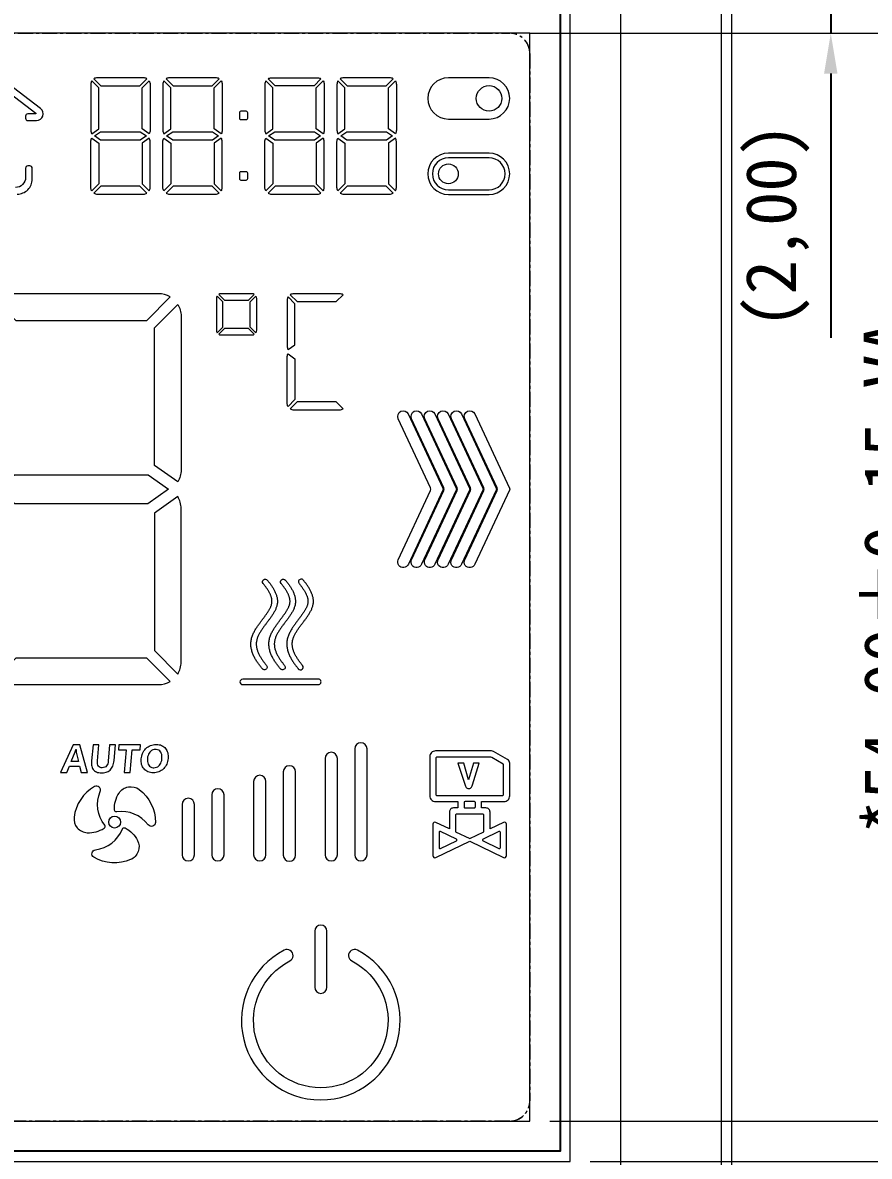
# Model space of a CAD drawing. Header units: millimetres. Extents: x 1946 to 4611, y 2266 to 2855.
# Drawn here: x 3714.7 to 3756.7, y 2675.2 to 2731.5 of the extents above; entities that cross this region are included whole.
import ezdxf

# ---------------------------------------------------------------- set-up
doc = ezdxf.new("R2010")
doc.units = ezdxf.units.MM
doc.linetypes.add('CENTER', pattern=[0.6, 0.375, -0.075, 0.075, -0.075])
for name, color, linetype, lineweight in [('Cover Lens', 152, 'Continuous', 0), ('LCD', 4, 'Continuous', 20), ('Sensor', 6, 'Continuous', 0)]:
    doc.layers.add(name, color=color, linetype=linetype, lineweight=lineweight)
doc.layers.add('Dim', color=4, linetype='Continuous')
doc.layers.add('DWG', color=7, linetype='Continuous')
doc.styles.add('宋体', font='')
doc.styles.get('宋体').set_extended_font_data('SimSun')
doc.dimstyles.new('DIM', dxfattribs={"dimtxt": 2.5, "dimasz": 2, "dimexe": 1.25, "dimexo": 1, "dimgap": 1, "dimtad": 1, "dimzin": 1, "dimtxsty": '宋体', "dimcen": 2.5, "dimazin": 0, "dimtfac": 1, "dimtmove": 0, "dimatfit": 3, "dimfxl": 0, "dimlwe": 0, "dimarcsym": 0})

# ---------------------------------------------------------------- blocks, each defined once
blk = doc.blocks.new('CG1')
at = {"layer": 'Cover Lens'}
blk.add_lwpolyline([(-43, -7.6), (-43, 65, -0.414214), (-41, 67), (41, 67, -0.414214), (43, 65), (43, -7.6, -0.414214), (42.7, -7.9), (-42.7, -7.9, -0.414214)], format="xyb", close=True, dxfattribs=at)
blk.add_lwpolyline([(-42.5, -7.9), (-42.5, 65, -0.414214), (-41, 66.5), (41, 66.5, -0.414214), (42.5, 65), (42.5, -7.9)], format="xyb", dxfattribs=at)
blk.add_lwpolyline([(-33, 0), (33, 0), (33, 54), (-33, 54)], close=True, dxfattribs=at)
blk = doc.blocks.new('*D41')
at = {"layer": 'Defpoints', "color": 0}
for p in [(3673.899, 2753.321), (3673.899, 2730.951), (3739.899, 2730.951)]:
    blk.add_point(p, dxfattribs=at)
at = {"layer": 'Dim', "color": 0, "lineweight": 0}
for p, q in [((3673.899, 2731.951), (3673.899, 2754.571)), ((3739.899, 2731.951), (3739.899, 2754.571))]:
    blk.add_line(p, q, dxfattribs=at)
at = {"layer": 'Dim', "color": 0, "lineweight": -2}
blk.add_line((3737.899, 2753.321), (3675.899, 2753.321), dxfattribs=at)
at = {"layer": 'Dim', "color": 0}
for points in [[(3675.899, 2753.654), (3675.899, 2752.987), (3673.899, 2753.321)], [(3737.899, 2753.654), (3737.899, 2752.987), (3739.899, 2753.321)]]:
    blk.add_solid(points, dxfattribs=at)
at = {"layer": 'Dim', "color": 0, "insert": (3706.899, 2755.841), "char_height": 2.5, "attachment_point": 5, "style": '宋体'}
blk.add_mtext('{\\C2;*}66,00%%P0.15 VA', dxfattribs=at)
blk = doc.blocks.new('*D43')
at = {"layer": 'Defpoints', "color": 0}
for p in [(3749.899, 2753.321), (3749.899, 2741.951), (3739.899, 2730.951)]:
    blk.add_point(p, dxfattribs=at)
at = {"layer": 'Dim', "color": 0, "lineweight": 0}
for p, q in [((3739.899, 2731.951), (3739.899, 2754.571)), ((3749.899, 2742.951), (3749.899, 2754.571))]:
    blk.add_line(p, q, dxfattribs=at)
at = {"layer": 'Dim', "color": 0, "lineweight": -2}
for p, q in [((3741.899, 2753.321), (3747.899, 2753.321)), ((3749.899, 2753.321), (3764.26, 2753.321))]:
    blk.add_line(p, q, dxfattribs=at)
at = {"layer": 'Dim', "color": 0}
for points in [[(3741.899, 2753.654), (3741.899, 2752.987), (3739.899, 2753.321)], [(3747.899, 2753.654), (3747.899, 2752.987), (3749.899, 2753.321)]]:
    blk.add_solid(points, dxfattribs=at)
at = {"layer": 'Dim', "color": 0, "insert": (3758.08, 2755.779), "char_height": 2.5, "attachment_point": 5, "style": '宋体'}
blk.add_mtext('{\\C2;*}10,00', dxfattribs=at)
blk = doc.blocks.new('*D53')
at = {"layer": 'Defpoints', "color": 0}
for p in [(3739.899, 2730.951), (3739.899, 2676.951), (3760.559, 2676.951)]:
    blk.add_point(p, dxfattribs=at)
at = {"layer": 'Dim', "color": 0, "lineweight": 0}
for p, q in [((3740.899, 2730.951), (3761.809, 2730.951)), ((3740.899, 2676.951), (3761.809, 2676.951))]:
    blk.add_line(p, q, dxfattribs=at)
at = {"layer": 'Dim', "color": 0, "lineweight": -2}
blk.add_line((3760.559, 2728.951), (3760.559, 2678.951), dxfattribs=at)
at = {"layer": 'Dim', "color": 0}
for points in [[(3760.226, 2728.951), (3760.892, 2728.951), (3760.559, 2730.951)], [(3760.226, 2678.951), (3760.892, 2678.951), (3760.559, 2676.951)]]:
    blk.add_solid(points, dxfattribs=at)
at = {"layer": 'Dim', "color": 0, "insert": (3758.038, 2703.951), "char_height": 2.5, "attachment_point": 5, "rotation": 90, "style": '宋体'}
blk.add_mtext('{\\C2;*}54,00%%P0.15 VA', dxfattribs=at)
blk = doc.blocks.new('*D54')
at = {"layer": 'Defpoints', "color": 0}
for p in [(3747.899, 2743.951), (3779.779, 2743.951), (3749.599, 2669.051)]:
    blk.add_point(p, dxfattribs=at)
at = {"layer": 'Dim', "color": 0, "lineweight": 0}
for p, q in [((3748.899, 2743.951), (3781.029, 2743.951)), ((3750.599, 2669.051), (3781.029, 2669.051))]:
    blk.add_line(p, q, dxfattribs=at)
at = {"layer": 'Dim', "color": 0, "lineweight": -2}
blk.add_line((3779.779, 2671.051), (3779.779, 2741.951), dxfattribs=at)
at = {"layer": 'Dim', "color": 0}
for points in [[(3779.446, 2741.951), (3780.112, 2741.951), (3779.779, 2743.951)], [(3779.446, 2671.051), (3780.112, 2671.051), (3779.779, 2669.051)]]:
    blk.add_solid(points, dxfattribs=at)
at = {"layer": 'Dim', "color": 0, "insert": (3777.258, 2706.501), "char_height": 2.5, "attachment_point": 5, "rotation": 90, "style": '宋体'}
blk.add_mtext('{\\C2;*}74,90%%P0.05 OD', dxfattribs=at)
blk = doc.blocks.new('*D55')
at = {"layer": 'Defpoints', "color": 0}
for p in [(3747.899, 2743.951), (3760.559, 2743.951), (3739.899, 2730.951)]:
    blk.add_point(p, dxfattribs=at)
at = {"layer": 'Dim', "color": 0, "lineweight": 0}
for p, q in [((3748.899, 2743.951), (3761.809, 2743.951)), ((3740.899, 2730.951), (3761.809, 2730.951))]:
    blk.add_line(p, q, dxfattribs=at)
at = {"layer": 'Dim', "color": 0, "lineweight": -2}
blk.add_line((3760.559, 2732.951), (3760.559, 2741.951), dxfattribs=at)
at = {"layer": 'Dim', "color": 0}
for points in [[(3760.226, 2741.951), (3760.892, 2741.951), (3760.559, 2743.951)], [(3760.226, 2732.951), (3760.892, 2732.951), (3760.559, 2730.951)]]:
    blk.add_solid(points, dxfattribs=at)
at = {"layer": 'Dim', "color": 0, "insert": (3758.101, 2737.451), "char_height": 2.5, "attachment_point": 5, "rotation": 90, "style": '宋体'}
blk.add_mtext('{\\C2;*}13,00', dxfattribs=at)
blk = doc.blocks.new('*D72')
at = {"layer": 'Defpoints', "color": 0}
for p in [(3741.899, 2732.951), (3764.97, 2732.951), (3741.899, 2674.951)]:
    blk.add_point(p, dxfattribs=at)
at = {"layer": 'Dim', "color": 0, "lineweight": 0}
for p, q in [((3742.899, 2732.951), (3766.22, 2732.951)), ((3742.899, 2674.951), (3766.22, 2674.951))]:
    blk.add_line(p, q, dxfattribs=at)
at = {"layer": 'Dim', "color": 0, "lineweight": -2}
blk.add_line((3764.97, 2676.951), (3764.97, 2730.951), dxfattribs=at)
at = {"layer": 'Dim', "color": 0}
for points in [[(3764.636, 2730.951), (3765.303, 2730.951), (3764.97, 2732.951)], [(3764.636, 2676.951), (3765.303, 2676.951), (3764.97, 2674.951)]]:
    blk.add_solid(points, dxfattribs=at)
at = {"layer": 'Dim', "color": 0, "insert": (3762.511, 2703.951), "char_height": 2.5, "attachment_point": 5, "rotation": 90, "style": '宋体'}
blk.add_mtext('LCD58,00', dxfattribs=at)
blk = doc.blocks.new('*D81')
at = {"layer": 'Defpoints', "color": 0}
for p in [(3741.899, 2732.951), (3774.209, 2732.951), (3732.899, 2664.951)]:
    blk.add_point(p, dxfattribs=at)
at = {"layer": 'Dim', "color": 0, "lineweight": 0}
for p, q in [((3742.899, 2732.951), (3775.459, 2732.951)), ((3733.899, 2664.951), (3775.459, 2664.951))]:
    blk.add_line(p, q, dxfattribs=at)
at = {"layer": 'Dim', "color": 0, "lineweight": -2}
blk.add_line((3774.209, 2666.951), (3774.209, 2730.951), dxfattribs=at)
at = {"layer": 'Dim', "color": 0}
for points in [[(3773.875, 2730.951), (3774.542, 2730.951), (3774.209, 2732.951)], [(3773.875, 2666.951), (3774.542, 2666.951), (3774.209, 2664.951)]]:
    blk.add_solid(points, dxfattribs=at)
at = {"layer": 'Dim', "color": 0, "insert": (3771.75, 2698.687), "char_height": 2.5, "attachment_point": 5, "rotation": 90, "style": '宋体'}
blk.add_mtext('{\\C2;*}68,00', dxfattribs=at)
blk = doc.blocks.new('*D83')
at = {"layer": 'Defpoints', "color": 0}
for p in [(3741.899, 2732.951), (3769.503, 2732.951), (3743.399, 2673.951)]:
    blk.add_point(p, dxfattribs=at)
at = {"layer": 'Dim', "color": 0, "lineweight": 0}
for p, q in [((3742.899, 2732.951), (3770.753, 2732.951)), ((3744.399, 2673.951), (3770.753, 2673.951))]:
    blk.add_line(p, q, dxfattribs=at)
at = {"layer": 'Dim', "color": 0, "lineweight": -2}
blk.add_line((3769.503, 2675.951), (3769.503, 2730.951), dxfattribs=at)
at = {"layer": 'Dim', "color": 0}
for points in [[(3769.17, 2730.951), (3769.837, 2730.951), (3769.503, 2732.951)], [(3769.17, 2675.951), (3769.837, 2675.951), (3769.503, 2673.951)]]:
    blk.add_solid(points, dxfattribs=at)
at = {"layer": 'Dim', "color": 0, "insert": (3767.045, 2703.451), "char_height": 2.5, "attachment_point": 5, "rotation": 90, "style": '宋体'}
blk.add_mtext('59,00', dxfattribs=at)
blk = doc.blocks.new('*D84')
at = {"layer": 'Defpoints', "color": 0}
for p in [(3741.899, 2732.951), (3754.831, 2732.951), (3738.899, 2730.951)]:
    blk.add_point(p, dxfattribs=at)
at = {"layer": 'Dim', "color": 0, "lineweight": -2}
for p, q in [((3754.831, 2734.951), (3754.831, 2736.951)), ((3754.831, 2732.951), (3754.831, 2730.951)), ((3754.831, 2728.951), (3754.831, 2715.826))]:
    blk.add_line(p, q, dxfattribs=at)
at = {"layer": 'Dim', "color": 0, "lineweight": 0}
for p, q in [((3742.899, 2732.951), (3756.081, 2732.951)), ((3739.899, 2730.951), (3756.081, 2730.951))]:
    blk.add_line(p, q, dxfattribs=at)
at = {"layer": 'Dim', "color": 0}
for points in [[(3754.498, 2734.951), (3755.164, 2734.951), (3754.831, 2732.951)], [(3754.498, 2728.951), (3755.164, 2728.951), (3754.831, 2730.951)]]:
    blk.add_solid(points, dxfattribs=at)
at = {"layer": 'Dim', "color": 0, "insert": (3752.192, 2721.388), "char_height": 2.5, "attachment_point": 5, "rotation": 90, "style": '宋体'}
blk.add_mtext('(2,00)', dxfattribs=at)
blk = doc.blocks.new('*D88')
at = {"layer": 'Defpoints', "color": 0}
for p in [(3741.899, 2674.951), (3764.97, 2674.951), (3725.399, 2673.951)]:
    blk.add_point(p, dxfattribs=at)
at = {"layer": 'Dim', "color": 0, "lineweight": -2}
for p, q in [((3764.97, 2676.951), (3764.97, 2678.951)), ((3764.97, 2674.951), (3764.97, 2673.951)), ((3764.97, 2671.951), (3764.97, 2651.913))]:
    blk.add_line(p, q, dxfattribs=at)
at = {"layer": 'Dim', "color": 0, "lineweight": 0}
for p, q in [((3742.899, 2674.951), (3766.22, 2674.951)), ((3726.399, 2673.951), (3766.22, 2673.951))]:
    blk.add_line(p, q, dxfattribs=at)
at = {"layer": 'Dim', "color": 0}
for points in [[(3764.636, 2676.951), (3765.303, 2676.951), (3764.97, 2674.951)], [(3764.636, 2671.951), (3765.303, 2671.951), (3764.97, 2673.951)]]:
    blk.add_solid(points, dxfattribs=at)
at = {"layer": 'Dim', "color": 0, "insert": (3762.511, 2659.024), "char_height": 2.5, "attachment_point": 5, "rotation": 90, "style": '宋体'}
blk.add_mtext('MAX1,00', dxfattribs=at)
blk = doc.blocks.new('SPC')
at = {"layer": 'LCD'}
for points in [[(45.062, 48.015, 0.414214), (45.808, 48.761), (45.808, 49.299, 0.414214), (45.691, 49.415), (45.592, 49.415, 0.414214), (45.476, 49.299), (45.476, 48.844, -0.414214), (44.979, 48.346)], [(43.418, 53.979), (45.983, 52.028, -0.718303), (45.973, 51.998), (45.592, 51.998, 0.414318), (45.476, 51.882), (45.476, 51.783, 0.41411), (45.592, 51.667), (46.022, 51.667, 0.718303), (46.223, 52.262), (43.519, 54.319, 0.337132)]]:
    blk.add_lwpolyline(points, format="xyb", dxfattribs=at)
for points in [[(48.762, 51.013), (49.105, 51.255), (49.105, 53.288), (48.762, 53.634, 0.139094), (48.712, 53.46), (48.712, 51.187, 0.139094)], [(49.044, 53.791, 0.136063), (48.873, 53.744), (49.217, 53.398), (51.155, 53.398), (51.498, 53.744, 0.136063), (51.328, 53.791)], [(51.61, 51.013), (51.266, 51.255), (51.266, 53.288), (51.61, 53.634, -0.139094), (51.659, 53.46), (51.659, 51.187, -0.139094)], [(52.34, 51.013), (52.683, 51.255), (52.683, 53.288), (52.34, 53.634, 0.139094), (52.29, 53.46), (52.29, 51.187, 0.139094)], [(52.622, 53.791, 0.136063), (52.451, 53.744), (52.795, 53.398), (54.733, 53.398), (55.077, 53.744, 0.136063), (54.906, 53.791)], [(55.188, 51.013), (54.844, 51.255), (54.844, 53.288), (55.188, 53.634, -0.139094), (55.237, 53.46), (55.237, 51.187, -0.139094)], [(57.4, 51.013), (57.744, 51.255), (57.744, 53.288), (57.4, 53.634, 0.139094), (57.351, 53.46), (57.351, 51.187, 0.139094)], [(59.966, 53.791, -0.136063), (60.137, 53.744), (59.793, 53.398), (57.855, 53.398), (57.511, 53.744, -0.136063), (57.682, 53.791)], [(60.248, 51.013), (59.905, 51.255), (59.905, 53.288), (60.248, 53.634, -0.139094), (60.298, 53.46), (60.298, 51.187, -0.139094)], [(60.978, 51.013), (61.322, 51.255), (61.322, 53.288), (60.978, 53.634, 0.139094), (60.929, 53.46), (60.929, 51.187, 0.139094)], [(61.26, 53.791, 0.136063), (61.09, 53.744), (61.433, 53.398), (63.371, 53.398), (63.715, 53.744, 0.136063), (63.544, 53.791)], [(63.826, 51.013), (63.483, 51.255), (63.483, 53.288), (63.826, 53.634, -0.139094), (63.876, 53.46), (63.876, 51.187, -0.139094)], [(68.476, 51.743, 1), (68.476, 53.791), (66.459, 53.791, 1), (66.459, 51.743)], [(56.159, 52.126, 0.414214), (56.088, 52.055), (56.088, 51.786, 0.414214), (56.159, 51.715), (56.429, 51.715, 0.414214), (56.5, 51.786), (56.5, 52.055, 0.414214), (56.429, 52.126)], [(49.105, 50.551), (49.105, 48.518), (48.762, 48.172, -0.139094), (48.712, 48.346), (48.712, 50.619, -0.139094), (48.762, 50.793)], [(51.266, 50.551), (51.266, 48.518), (51.61, 48.172, 0.139094), (51.659, 48.346), (51.659, 50.619, 0.139094), (51.61, 50.793)], [(52.683, 50.551), (52.683, 48.518), (52.34, 48.172, -0.139094), (52.29, 48.346), (52.29, 50.619, -0.139094), (52.34, 50.793)], [(54.844, 50.551), (54.844, 48.518), (55.188, 48.172, 0.139094), (55.237, 48.346), (55.237, 50.619, 0.139094), (55.188, 50.793)], [(57.744, 50.551), (57.744, 48.518), (57.4, 48.172, -0.139094), (57.351, 48.346), (57.351, 50.619, -0.139094), (57.4, 50.793)], [(60.248, 50.793), (59.905, 50.551), (59.905, 48.518), (60.248, 48.172, 0.139094), (60.298, 48.346), (60.298, 50.619, 0.139094)], [(60.978, 50.793), (61.322, 50.551), (61.322, 48.518), (60.978, 48.172, -0.139094), (60.929, 48.346), (60.929, 50.619, -0.139094)], [(63.826, 50.793), (63.483, 50.551), (63.483, 48.518), (63.826, 48.172, 0.139094), (63.876, 48.346), (63.876, 50.619, 0.139094)], [(66.459, 50.046, 1), (66.459, 47.998), (68.476, 47.998, 1), (68.476, 50.046)], [(68.476, 48.227, 1), (68.476, 49.816), (66.459, 49.816, 1), (66.459, 48.227)], [(56.429, 48.715, 0.414214), (56.5, 48.786), (56.5, 49.055, 0.414214), (56.429, 49.126), (56.159, 49.126, 0.414214), (56.088, 49.055), (56.088, 48.786, 0.414214), (56.159, 48.715)], [(51.328, 48.015, 0.136063), (51.498, 48.062), (51.155, 48.408), (49.217, 48.408), (48.873, 48.062, 0.136063), (49.044, 48.015)], [(52.795, 48.408), (52.451, 48.062, 0.136063), (52.622, 48.015), (54.906, 48.015, 0.136063), (55.077, 48.062), (54.733, 48.408)], [(59.966, 48.015, 0.136063), (60.137, 48.062), (59.793, 48.408), (57.855, 48.408), (57.511, 48.062, 0.136063), (57.682, 48.015)], [(63.544, 48.015, 0.136063), (63.715, 48.062), (63.371, 48.408), (61.433, 48.408), (61.09, 48.062, 0.136063), (61.26, 48.015)], [(44.406, 43.069, 0.136063), (43.833, 42.91), (44.987, 41.749), (51.499, 41.749), (52.653, 42.91, 0.136063), (52.079, 43.069)], [(54.986, 42.957, 0.139094), (54.951, 42.834), (54.951, 41.26, 0.139094), (54.986, 41.137), (55.265, 41.418), (55.265, 42.676)], [(55.344, 42.754), (56.542, 42.754), (56.821, 43.035, 0.136063), (56.701, 43.069), (55.185, 43.069, 0.136063), (55.064, 43.035)], [(56.62, 42.676), (56.9, 42.957, -0.139094), (56.935, 42.834), (56.935, 41.26, -0.139094), (56.9, 41.137), (56.62, 41.418)], [(58.846, 42.567), (58.504, 42.912, 0.139094), (58.455, 42.738), (58.455, 40.473, 0.139094), (58.504, 40.299), (58.846, 40.54)], [(58.785, 43.069, 0.136063), (58.615, 43.021), (58.957, 42.677), (60.89, 42.677), (61.232, 43.021, 0.136063), (61.062, 43.069)], [(53.193, 34.321, -0.139094), (53.027, 33.736), (51.873, 34.548), (51.873, 41.379), (53.027, 42.54, -0.139094), (53.193, 41.955)], [(56.701, 41.026, 0.136063), (56.821, 41.059), (56.542, 41.34), (55.344, 41.34), (55.064, 41.059, 0.136063), (55.185, 41.026)], [(58.846, 37.812), (58.504, 37.468, -0.139094), (58.455, 37.641), (58.455, 39.907, -0.139094), (58.504, 40.08), (58.846, 39.839)], [(58.957, 37.702), (58.615, 37.358, 0.136063), (58.785, 37.311), (61.062, 37.311, 0.136063), (61.232, 37.358), (60.89, 37.702)], [(63.968, 36.868, -1), (64.468, 37.101), (66.185, 33.421, -0.221646), (66.185, 33.311), (64.471, 29.638, -1.013416), (63.968, 29.864), (65.572, 33.303, 0.221714), (65.572, 33.43)], [(64.629, 36.868, -1), (65.129, 37.101), (66.845, 33.421, -0.221646), (66.845, 33.311), (65.132, 29.638, -1.013416), (64.629, 29.864), (66.233, 33.303, 0.221714), (66.233, 33.43)], [(65.29, 36.868, -1), (65.79, 37.101), (67.506, 33.421, -0.221646), (67.506, 33.311), (65.793, 29.638, -1.013416), (65.29, 29.864), (66.893, 33.303, 0.221714), (66.893, 33.43)], [(65.95, 36.868, -1), (66.45, 37.101), (68.167, 33.421, -0.221646), (68.167, 33.311), (66.453, 29.638, -1.013416), (65.95, 29.864), (67.554, 33.303, 0.221714), (67.554, 33.43)], [(66.611, 36.868, -1), (67.111, 37.101), (68.827, 33.421, -0.221646), (68.827, 33.311), (67.114, 29.638, -1.013416), (66.611, 29.864), (68.215, 33.303, 0.221714), (68.215, 33.43)], [(67.272, 36.868, -1), (67.772, 37.101), (69.488, 33.421, -0.221646), (69.488, 33.311), (67.775, 29.638, -1.013416), (67.272, 29.864), (68.875, 33.303, 0.221714), (68.875, 33.43)], [(53.027, 24.193, 0.139094), (53.193, 24.778), (53.193, 32.412, 0.139094), (53.027, 32.997), (51.873, 32.185), (51.873, 25.354)], [(57.159, 26.802), (57.182, 26.834), (57.206, 26.866), (57.23, 26.897), (57.253, 26.928), (57.276, 26.959), (57.299, 26.989), (57.322, 27.02), (57.345, 27.05), (57.367, 27.081), (57.389, 27.111), (57.411, 27.141), (57.432, 27.171), (57.453, 27.201), (57.473, 27.231), (57.493, 27.261), (57.513, 27.291), (57.531, 27.321), (57.55, 27.351), (57.567, 27.38), (57.584, 27.41), (57.6, 27.439), (57.615, 27.468), (57.629, 27.497), (57.642, 27.526), (57.654, 27.555), (57.664, 27.583), (57.674, 27.611), (57.682, 27.638), (57.689, 27.665), (57.695, 27.691), (57.699, 27.717), (57.702, 27.744), (57.704, 27.77), (57.705, 27.797), (57.704, 27.824), (57.703, 27.851), (57.7, 27.879), (57.696, 27.907), (57.691, 27.935), (57.684, 27.963), (57.677, 27.992), (57.668, 28.021), (57.659, 28.05), (57.648, 28.079), (57.636, 28.108), (57.624, 28.138), (57.61, 28.167), (57.596, 28.197), (57.58, 28.226), (57.564, 28.256), (57.548, 28.285), (57.53, 28.315), (57.512, 28.344), (57.494, 28.374), (57.475, 28.403), (57.455, 28.432), (57.435, 28.461), (57.414, 28.491), (57.393, 28.52), (57.371, 28.548), (57.349, 28.577), (57.326, 28.606), (57.304, 28.635), (57.281, 28.663), (57.265, 28.682, -1), (57.474, 28.853), (57.49, 28.834), (57.515, 28.803), (57.539, 28.773), (57.563, 28.742), (57.586, 28.711), (57.61, 28.68), (57.633, 28.649), (57.655, 28.617), (57.677, 28.585), (57.699, 28.553), (57.721, 28.52), (57.742, 28.487), (57.762, 28.454), (57.782, 28.421), (57.801, 28.387), (57.819, 28.352), (57.837, 28.318), (57.854, 28.283), (57.87, 28.247), (57.886, 28.212), (57.9, 28.175), (57.913, 28.139), (57.926, 28.102), (57.937, 28.065), (57.947, 28.027), (57.955, 27.989), (57.962, 27.951), (57.968, 27.912), (57.972, 27.873), (57.974, 27.834), (57.975, 27.795), (57.974, 27.757), (57.971, 27.718), (57.966, 27.679), (57.96, 27.641), (57.952, 27.603), (57.942, 27.565), (57.931, 27.528), (57.918, 27.491), (57.904, 27.454), (57.889, 27.419), (57.873, 27.383), (57.856, 27.348), (57.839, 27.313), (57.82, 27.279), (57.801, 27.245), (57.781, 27.212), (57.761, 27.178), (57.74, 27.145), (57.719, 27.113), (57.697, 27.08), (57.675, 27.048), (57.653, 27.016), (57.631, 26.984), (57.608, 26.953), (57.585, 26.921), (57.562, 26.89), (57.539, 26.859), (57.515, 26.828), (57.492, 26.796), (57.469, 26.765), (57.445, 26.734), (57.422, 26.703), (57.398, 26.672), (57.375, 26.641), (57.352, 26.61), (57.328, 26.578), (57.305, 26.547), (57.283, 26.515), (57.26, 26.484), (57.238, 26.452), (57.215, 26.42), (57.194, 26.387), (57.172, 26.355), (57.151, 26.322), (57.131, 26.289), (57.111, 26.256), (57.091, 26.222), (57.072, 26.188), (57.054, 26.154), (57.037, 26.119), (57.02, 26.083), (57.005, 26.048), (56.99, 26.012), (56.977, 25.975), (56.965, 25.938), (56.954, 25.901), (56.945, 25.863), (56.938, 25.824), (56.932, 25.786), (56.928, 25.747), (56.926, 25.708), (56.926, 25.669), (56.927, 25.63), (56.931, 25.592), (56.935, 25.553), (56.942, 25.515), (56.949, 25.476), (56.958, 25.439), (56.969, 25.401), (56.981, 25.364), (56.993, 25.327), (57.007, 25.291), (57.022, 25.255), (57.038, 25.219), (57.054, 25.184), (57.072, 25.149), (57.09, 25.115), (57.109, 25.08), (57.128, 25.047), (57.148, 25.013), (57.169, 24.98), (57.19, 24.948), (57.211, 24.915), (57.233, 24.883), (57.256, 24.851), (57.279, 24.82), (57.302, 24.788), (57.325, 24.757), (57.349, 24.726), (57.373, 24.696), (57.397, 24.665), (57.422, 24.635), (57.434, 24.62, -1), (57.226, 24.449), (57.213, 24.464), (57.187, 24.496), (57.161, 24.528), (57.136, 24.561), (57.111, 24.593), (57.085, 24.627), (57.061, 24.66), (57.036, 24.694), (57.012, 24.729), (56.988, 24.764), (56.964, 24.8), (56.941, 24.836), (56.918, 24.872), (56.895, 24.91), (56.874, 24.948), (56.852, 24.986), (56.831, 25.026), (56.811, 25.066), (56.792, 25.107), (56.774, 25.149), (56.756, 25.191), (56.74, 25.235), (56.724, 25.279), (56.71, 25.324), (56.697, 25.371), (56.686, 25.418), (56.676, 25.466), (56.668, 25.515), (56.662, 25.564), (56.658, 25.614), (56.656, 25.665), (56.656, 25.716), (56.659, 25.767), (56.664, 25.818), (56.671, 25.869), (56.681, 25.92), (56.693, 25.969), (56.706, 26.017), (56.721, 26.063), (56.738, 26.108), (56.755, 26.152), (56.774, 26.195), (56.794, 26.236), (56.814, 26.277), (56.835, 26.316), (56.856, 26.355), (56.878, 26.393), (56.9, 26.43), (56.923, 26.466), (56.946, 26.502), (56.969, 26.537), (56.992, 26.572), (57.016, 26.606), (57.04, 26.64), (57.063, 26.673), (57.087, 26.706), (57.111, 26.738), (57.135, 26.771)], [(58.867, 27.873), (58.87, 27.834), (58.87, 27.795), (58.869, 27.757), (58.866, 27.718), (58.862, 27.679), (58.855, 27.641), (58.847, 27.603), (58.837, 27.565), (58.826, 27.528), (58.813, 27.491), (58.8, 27.454), (58.785, 27.419), (58.769, 27.383), (58.752, 27.348), (58.734, 27.313), (58.715, 27.279), (58.696, 27.245), (58.676, 27.212), (58.656, 27.178), (58.635, 27.145), (58.614, 27.113), (58.592, 27.08), (58.571, 27.048), (58.548, 27.016), (58.526, 26.984), (58.503, 26.953), (58.48, 26.921), (58.457, 26.89), (58.434, 26.859), (58.411, 26.828), (58.387, 26.796), (58.364, 26.765), (58.34, 26.734), (58.317, 26.703), (58.293, 26.672), (58.27, 26.641), (58.247, 26.61), (58.224, 26.578), (58.201, 26.547), (58.178, 26.515), (58.155, 26.484), (58.133, 26.452), (58.111, 26.42), (58.089, 26.387), (58.068, 26.355), (58.047, 26.322), (58.026, 26.289), (58.006, 26.256), (57.986, 26.222), (57.967, 26.188), (57.949, 26.154), (57.932, 26.119), (57.915, 26.083), (57.9, 26.048), (57.885, 26.012), (57.872, 25.975), (57.86, 25.938), (57.849, 25.901), (57.84, 25.863), (57.833, 25.824), (57.827, 25.786), (57.823, 25.747), (57.821, 25.708), (57.821, 25.669), (57.823, 25.63), (57.826, 25.592), (57.831, 25.553), (57.837, 25.515), (57.845, 25.476), (57.854, 25.439), (57.864, 25.401), (57.876, 25.364), (57.889, 25.327), (57.902, 25.291), (57.917, 25.255), (57.933, 25.219), (57.95, 25.184), (57.967, 25.149), (57.985, 25.115), (58.004, 25.08), (58.023, 25.047), (58.043, 25.013), (58.064, 24.98), (58.085, 24.948), (58.107, 24.915), (58.129, 24.883), (58.151, 24.851), (58.174, 24.82), (58.197, 24.788), (58.22, 24.757), (58.244, 24.726), (58.268, 24.696), (58.293, 24.665), (58.317, 24.635), (58.329, 24.62, -1), (58.121, 24.449), (58.108, 24.464), (58.082, 24.496), (58.057, 24.528), (58.031, 24.561), (58.006, 24.593), (57.981, 24.627), (57.956, 24.66), (57.931, 24.694), (57.907, 24.729), (57.883, 24.764), (57.859, 24.8), (57.836, 24.836), (57.813, 24.872), (57.791, 24.91), (57.769, 24.948), (57.747, 24.986), (57.727, 25.026), (57.707, 25.066), (57.687, 25.107), (57.669, 25.149), (57.651, 25.191), (57.635, 25.235), (57.619, 25.279), (57.605, 25.324), (57.592, 25.371), (57.581, 25.418), (57.571, 25.466), (57.563, 25.515), (57.557, 25.564), (57.553, 25.614), (57.551, 25.665), (57.552, 25.716), (57.554, 25.767), (57.559, 25.818), (57.567, 25.869), (57.576, 25.92), (57.588, 25.969), (57.602, 26.017), (57.617, 26.063), (57.633, 26.108), (57.651, 26.152), (57.669, 26.195), (57.689, 26.236), (57.709, 26.277), (57.73, 26.316), (57.751, 26.355), (57.773, 26.393), (57.796, 26.43), (57.818, 26.466), (57.841, 26.502), (57.864, 26.537), (57.888, 26.572), (57.911, 26.606), (57.935, 26.64), (57.959, 26.673), (57.982, 26.706), (58.006, 26.738), (58.03, 26.771), (58.054, 26.802), (58.078, 26.834), (58.101, 26.866), (58.125, 26.897), (58.148, 26.928), (58.171, 26.959), (58.195, 26.989), (58.217, 27.02), (58.24, 27.05), (58.262, 27.081), (58.284, 27.111), (58.306, 27.141), (58.327, 27.171), (58.348, 27.201), (58.369, 27.231), (58.389, 27.261), (58.408, 27.291), (58.427, 27.321), (58.445, 27.351), (58.462, 27.38), (58.479, 27.41), (58.495, 27.439), (58.51, 27.468), (58.524, 27.497), (58.537, 27.526), (58.549, 27.555), (58.56, 27.583), (58.569, 27.611), (58.577, 27.638), (58.584, 27.665), (58.59, 27.691), (58.594, 27.717), (58.598, 27.744), (58.599, 27.77), (58.6, 27.797), (58.6, 27.824), (58.598, 27.851), (58.595, 27.879), (58.591, 27.907), (58.586, 27.935), (58.58, 27.963), (58.572, 27.992), (58.563, 28.021), (58.554, 28.05), (58.543, 28.079), (58.531, 28.108), (58.519, 28.138), (58.505, 28.167), (58.491, 28.197), (58.476, 28.226), (58.46, 28.256), (58.443, 28.285), (58.426, 28.315), (58.408, 28.344), (58.389, 28.374), (58.37, 28.403), (58.35, 28.432), (58.33, 28.461), (58.309, 28.491), (58.288, 28.52), (58.266, 28.548), (58.244, 28.577), (58.222, 28.606), (58.199, 28.635), (58.176, 28.663), (58.16, 28.682, -1), (58.369, 28.853), (58.385, 28.834), (58.41, 28.803), (58.434, 28.773), (58.458, 28.742), (58.482, 28.711), (58.505, 28.68), (58.528, 28.649), (58.551, 28.617), (58.573, 28.585), (58.595, 28.553), (58.616, 28.52), (58.637, 28.487), (58.657, 28.454), (58.677, 28.421), (58.696, 28.387), (58.715, 28.352), (58.732, 28.318), (58.749, 28.283), (58.766, 28.247), (58.781, 28.212), (58.795, 28.175), (58.809, 28.139), (58.821, 28.102), (58.832, 28.065), (58.842, 28.027), (58.85, 27.989), (58.858, 27.951), (58.863, 27.912)], [(59.485, 27.879), (59.488, 27.851), (59.49, 27.824), (59.49, 27.797), (59.49, 27.77), (59.488, 27.744), (59.485, 27.718), (59.48, 27.691), (59.475, 27.665), (59.468, 27.638), (59.459, 27.611), (59.45, 27.583), (59.439, 27.555), (59.427, 27.526), (59.414, 27.497), (59.4, 27.468), (59.385, 27.439), (59.369, 27.41), (59.353, 27.38), (59.335, 27.351), (59.317, 27.321), (59.298, 27.291), (59.279, 27.261), (59.259, 27.232), (59.238, 27.202), (59.218, 27.172), (59.196, 27.141), (59.175, 27.111), (59.153, 27.081), (59.13, 27.051), (59.108, 27.02), (59.085, 26.99), (59.062, 26.959), (59.038, 26.928), (59.015, 26.897), (58.991, 26.866), (58.968, 26.834), (58.944, 26.803), (58.92, 26.771), (58.896, 26.739), (58.873, 26.706), (58.849, 26.673), (58.825, 26.64), (58.801, 26.606), (58.778, 26.572), (58.755, 26.537), (58.731, 26.502), (58.708, 26.467), (58.686, 26.43), (58.664, 26.393), (58.642, 26.355), (58.62, 26.317), (58.599, 26.277), (58.579, 26.237), (58.56, 26.195), (58.541, 26.152), (58.523, 26.108), (58.507, 26.063), (58.492, 26.017), (58.478, 25.969), (58.466, 25.92), (58.457, 25.87), (58.449, 25.819), (58.444, 25.768), (58.442, 25.716), (58.441, 25.665), (58.443, 25.615), (58.447, 25.564), (58.453, 25.515), (58.461, 25.466), (58.471, 25.418), (58.483, 25.371), (58.495, 25.325), (58.51, 25.279), (58.525, 25.235), (58.542, 25.191), (58.559, 25.149), (58.578, 25.107), (58.597, 25.066), (58.617, 25.026), (58.638, 24.987), (58.659, 24.948), (58.681, 24.91), (58.703, 24.873), (58.726, 24.836), (58.749, 24.8), (58.773, 24.764), (58.797, 24.729), (58.821, 24.695), (58.846, 24.661), (58.871, 24.627), (58.896, 24.594), (58.921, 24.561), (58.947, 24.528), (58.973, 24.496), (58.998, 24.464), (59.011, 24.449, 1), (59.219, 24.621), (59.207, 24.635), (59.183, 24.665), (59.159, 24.696), (59.134, 24.727), (59.111, 24.757), (59.087, 24.788), (59.064, 24.82), (59.041, 24.851), (59.019, 24.883), (58.997, 24.915), (58.975, 24.948), (58.954, 24.98), (58.934, 25.014), (58.914, 25.047), (58.894, 25.081), (58.875, 25.115), (58.857, 25.149), (58.84, 25.184), (58.823, 25.219), (58.807, 25.255), (58.793, 25.291), (58.779, 25.327), (58.766, 25.364), (58.754, 25.401), (58.744, 25.439), (58.735, 25.477), (58.727, 25.515), (58.721, 25.553), (58.716, 25.592), (58.713, 25.631), (58.711, 25.67), (58.712, 25.708), (58.714, 25.747), (58.717, 25.786), (58.723, 25.825), (58.73, 25.863), (58.74, 25.901), (58.75, 25.938), (58.762, 25.975), (58.776, 26.012), (58.79, 26.048), (58.806, 26.084), (58.822, 26.119), (58.84, 26.154), (58.858, 26.188), (58.877, 26.222), (58.896, 26.256), (58.916, 26.289), (58.937, 26.322), (58.958, 26.355), (58.979, 26.388), (59.001, 26.42), (59.023, 26.452), (59.045, 26.484), (59.068, 26.516), (59.091, 26.547), (59.114, 26.579), (59.137, 26.61), (59.16, 26.641), (59.184, 26.672), (59.207, 26.703), (59.231, 26.734), (59.254, 26.765), (59.277, 26.797), (59.301, 26.828), (59.324, 26.859), (59.347, 26.89), (59.37, 26.922), (59.393, 26.953), (59.416, 26.985), (59.439, 27.016), (59.461, 27.048), (59.483, 27.081), (59.504, 27.113), (59.526, 27.146), (59.546, 27.179), (59.567, 27.212), (59.586, 27.245), (59.606, 27.279), (59.624, 27.314), (59.642, 27.348), (59.659, 27.383), (59.675, 27.419), (59.69, 27.455), (59.704, 27.491), (59.716, 27.528), (59.728, 27.565), (59.737, 27.603), (59.746, 27.641), (59.752, 27.679), (59.757, 27.718), (59.759, 27.757), (59.76, 27.796), (59.76, 27.835), (59.757, 27.873), (59.753, 27.912), (59.748, 27.951), (59.741, 27.989), (59.732, 28.027), (59.722, 28.065), (59.711, 28.102), (59.699, 28.139), (59.686, 28.176), (59.671, 28.212), (59.656, 28.248), (59.64, 28.283), (59.623, 28.318), (59.605, 28.353), (59.586, 28.387), (59.567, 28.421), (59.547, 28.454), (59.527, 28.487), (59.506, 28.52), (59.485, 28.553), (59.463, 28.585), (59.441, 28.617), (59.418, 28.649), (59.395, 28.68), (59.372, 28.711), (59.348, 28.742), (59.324, 28.773), (59.3, 28.804), (59.276, 28.834), (59.259, 28.854, 1), (59.051, 28.682), (59.066, 28.664), (59.089, 28.635), (59.112, 28.606), (59.134, 28.578), (59.156, 28.549), (59.178, 28.52), (59.199, 28.491), (59.22, 28.462), (59.24, 28.432), (59.26, 28.403), (59.279, 28.374), (59.298, 28.345), (59.316, 28.315), (59.333, 28.286), (59.35, 28.256), (59.366, 28.227), (59.381, 28.197), (59.396, 28.168), (59.409, 28.138), (59.422, 28.109), (59.433, 28.079), (59.444, 28.05), (59.454, 28.021), (59.462, 27.992), (59.47, 27.963), (59.476, 27.935), (59.481, 27.907)], [(44.987, 24.984), (43.833, 23.823, 0.136063), (44.406, 23.664), (52.079, 23.664, 0.136063), (52.653, 23.823), (51.499, 24.984)], [(60.003, 23.935), (56.251, 23.935, 1), (56.251, 23.664), (60.003, 23.664, 1.002396)], [(60.954, 15.217), (60.954, 20.002, 1), (60.343, 20.002), (60.343, 15.217, 1)], [(61.811, 20.476), (61.811, 15.217, 1), (62.422, 15.217), (62.422, 20.476, 1)], [(65.819, 20.373, 0.414214), (65.531, 20.086), (65.531, 18.146, 0.414214), (65.819, 17.858), (66.929, 17.858), (66.929, 17.545), (66.71, 17.545, 0.414214), (66.506, 17.341), (66.506, 16.507), (65.833, 16.827, 0.551425), (65.688, 16.735), (65.688, 15.177, 0.551425), (65.833, 15.085), (67.516, 15.887), (69.198, 15.085, 0.551425), (69.344, 15.177), (69.344, 16.735, 0.551425), (69.198, 16.827), (68.526, 16.507), (68.526, 17.341, 0.414214), (68.322, 17.545), (68.103, 17.545), (68.103, 17.858), (69.213, 17.858, 0.414214), (69.5, 18.146), (69.5, 19.766, 0.267949), (69.398, 19.942), (68.699, 20.346, 0.131652), (68.597, 20.373)], [(68.617, 20.04, 0.131652), (68.515, 20.067), (65.888, 20.067, 0.414214), (65.837, 20.016), (65.837, 18.215, 0.414214), (65.888, 18.164), (69.143, 18.164, 0.414214), (69.194, 18.215), (69.194, 19.677, 0.267949), (69.169, 19.722)], [(56.795, 15.217, 1), (57.407, 15.217), (57.407, 18.859, 1), (56.795, 18.859)], [(58.263, 15.206, 1), (58.875, 15.206), (58.875, 19.332, 1), (58.263, 19.332)], [(48.9, 18.607, 0.237759), (47.886, 17.091, 0.43554), (48.538, 16.316, 0.155042), (49.382, 16.538, 0.445572), (49.407, 16.683, -0.274501), (49.179, 18.358, 0.716217)], [(51.117, 18.461, -0.237759), (51.923, 16.825, -0.716217), (51.567, 16.708, 0.274501), (50.003, 17.348, -0.445572), (49.889, 17.442, -0.155042), (50.119, 18.284, -0.43554)], [(53.247, 15.217, 1), (53.859, 15.217), (53.859, 17.716, 1), (53.247, 17.716)], [(54.715, 15.217, 1), (55.327, 15.217), (55.327, 18.189, 1), (54.715, 18.189)], [(67.234, 17.596, 0.414214), (67.285, 17.545), (67.746, 17.545, 0.414214), (67.797, 17.596), (67.797, 17.807, 0.414214), (67.746, 17.858), (67.285, 17.858, 0.414214), (67.234, 17.807)], [(68.22, 16.361), (68.22, 17.189, 0.414214), (68.169, 17.24), (66.862, 17.24, 0.414214), (66.811, 17.189), (66.811, 16.361), (67.516, 16.025)], [(51.033, 15.93, -0.43554), (50.688, 14.978, -0.237759), (48.868, 15.098, -0.716217), (48.944, 15.465, 0.274501), (50.281, 16.499, -0.445572), (50.419, 16.551, -0.155042)], [(66.854, 15.91, 0.631028), (66.854, 16.002), (66.066, 16.378, 0.551425), (65.993, 16.332), (65.993, 15.58, 0.551425), (66.066, 15.534)], [(68.965, 16.378), (68.177, 16.002, 0.631028), (68.177, 15.91), (68.965, 15.534, 0.551425), (69.038, 15.58), (69.038, 16.332, 0.551425)], [(60.427, 8.64), (60.427, 11.428, 1), (59.827, 11.428), (59.827, 8.64, 1)], [(58.591, 9.951, 1), (58.314, 10.485, 4.10138), (61.94, 10.485, 1), (61.663, 9.951, -4.10138)]]:
    blk.add_lwpolyline(points, format="xyb", close=True, dxfattribs=at)
for points in [[(51.172, 51.115), (51.473, 50.903), (51.169, 50.689), (49.202, 50.689), (48.898, 50.903), (49.199, 51.115)], [(52.78, 50.689), (52.476, 50.903), (52.777, 51.115), (54.75, 51.115), (55.052, 50.903), (54.747, 50.689)], [(59.811, 51.115), (60.112, 50.903), (59.808, 50.689), (57.841, 50.689), (57.536, 50.903), (57.838, 51.115)], [(63.389, 51.115), (63.69, 50.903), (63.386, 50.689), (61.419, 50.689), (61.115, 50.903), (61.416, 51.115)], [(44.939, 32.648), (43.917, 33.366), (44.929, 34.078), (51.557, 34.078), (52.569, 33.366), (51.547, 32.648)], [(48.177, 20.675), (47.835, 20.675), (47.217, 19.31), (47.532, 19.31), (47.66, 19.623), (48.155, 19.623), (48.23, 19.31), (48.547, 19.31)], [(47.993, 20.321), (48.106, 19.848), (47.742, 19.848), (47.94, 20.324), (47.957, 20.371), (47.974, 20.44), (47.982, 20.44), (47.983, 20.382)], [(49.938, 20.675), (49.647, 20.675), (49.577, 19.867), (49.569, 19.808), (49.553, 19.737), (49.528, 19.677), (49.494, 19.627), (49.454, 19.588), (49.405, 19.561), (49.349, 19.544), (49.284, 19.538), (49.225, 19.543), (49.171, 19.559), (49.126, 19.585), (49.091, 19.623), (49.066, 19.671), (49.049, 19.729), (49.043, 19.799), (49.046, 19.879), (49.115, 20.675), (48.824, 20.675), (48.755, 19.881), (48.751, 19.815), (48.751, 19.742), (48.757, 19.675), (48.768, 19.613), (48.785, 19.556), (48.807, 19.505), (48.834, 19.459), (48.867, 19.418), (48.905, 19.384), (48.949, 19.354), (48.999, 19.329), (49.053, 19.31), (49.113, 19.297), (49.179, 19.289), (49.25, 19.287), (49.273, 19.287), (49.343, 19.291), (49.409, 19.3), (49.471, 19.315), (49.528, 19.335), (49.581, 19.36), (49.63, 19.39), (49.674, 19.425), (49.713, 19.466), (49.749, 19.512), (49.781, 19.563), (49.807, 19.619), (49.829, 19.681), (49.847, 19.747), (49.861, 19.82), (49.87, 19.897)], [(50.767, 20.437), (51.156, 20.437), (51.177, 20.675), (50.109, 20.675), (50.089, 20.437), (50.477, 20.437), (50.378, 19.31), (50.67, 19.31)], [(51.313, 20.314), (51.348, 20.372), (51.388, 20.427), (51.431, 20.478), (51.45, 20.497), (51.502, 20.543), (51.557, 20.583), (51.614, 20.618), (51.676, 20.646), (51.739, 20.668), (51.806, 20.683), (51.877, 20.694), (51.95, 20.697), (51.962, 20.697), (52.034, 20.695), (52.102, 20.685), (52.167, 20.669), (52.227, 20.647), (52.282, 20.618), (52.333, 20.582), (52.381, 20.54), (52.415, 20.503), (52.452, 20.453), (52.483, 20.399), (52.509, 20.341), (52.529, 20.281), (52.543, 20.217), (52.551, 20.15), (52.552, 20.078), (52.549, 20.004), (52.549, 20.003), (52.539, 19.928), (52.525, 19.856), (52.506, 19.787), (52.482, 19.723), (52.452, 19.662), (52.418, 19.604), (52.378, 19.55), (52.333, 19.5), (52.319, 19.486), (52.267, 19.438), (52.212, 19.398), (52.154, 19.364), (52.093, 19.336), (52.028, 19.315), (51.961, 19.299), (51.891, 19.289), (51.818, 19.287), (51.816, 19.287), (51.744, 19.289), (51.675, 19.299), (51.61, 19.315), (51.55, 19.336), (51.494, 19.365), (51.442, 19.399), (51.394, 19.44), (51.357, 19.479), (51.319, 19.529), (51.286, 19.582), (51.259, 19.639), (51.238, 19.699), (51.224, 19.763), (51.216, 19.83), (51.214, 19.901), (51.218, 19.974), (51.226, 20.049), (51.241, 20.121), (51.26, 20.189), (51.284, 20.253)], [(52.18, 20.322), (52.14, 20.371), (52.09, 20.408), (52.032, 20.432), (51.965, 20.444), (51.93, 20.446), (51.86, 20.44), (51.794, 20.422), (51.734, 20.392), (51.681, 20.35), (51.651, 20.319), (51.612, 20.266), (51.58, 20.209), (51.554, 20.145), (51.536, 20.075), (51.525, 20), (51.524, 19.99), (51.521, 19.915), (51.526, 19.844), (51.539, 19.78), (51.56, 19.721), (51.589, 19.668), (51.591, 19.665), (51.633, 19.616), (51.683, 19.578), (51.739, 19.553), (51.805, 19.54), (51.843, 19.538), (51.915, 19.544), (51.982, 19.562), (52.041, 19.592), (52.094, 19.633), (52.12, 19.66), (52.158, 19.711), (52.189, 19.768), (52.214, 19.832), (52.231, 19.903), (52.243, 19.98), (52.243, 19.985), (52.246, 20.063), (52.243, 20.136), (52.231, 20.201), (52.213, 20.259), (52.187, 20.312)], [(67.987, 19.768), (67.71, 19.768), (67.457, 18.939), (67.224, 19.768), (66.932, 19.768), (67.295, 18.674), (67.311, 18.631), (67.327, 18.594), (67.345, 18.564), (67.363, 18.542), (67.391, 18.522), (67.425, 18.509), (67.465, 18.505), (67.477, 18.505), (67.515, 18.511), (67.548, 18.525), (67.576, 18.547), (67.583, 18.554), (67.6, 18.578), (67.617, 18.61), (67.633, 18.648), (67.649, 18.693)]]:
    blk.add_lwpolyline(points, close=True, dxfattribs=at)
for centre, radius in [((68.476, 52.767), 0.633), ((66.459, 49.022), 0.489), ((49.897, 16.843), 0.296)]:
    blk.add_circle(centre, radius, dxfattribs=at)
blk = doc.blocks.new('DWG')
at = {"layer": 'LCD'}
blk.add_lwpolyline([(0, 58), (0, 0), (72.5, 0), (72.5, 58)], close=True, dxfattribs=at)
at = {"layer": 'LCD', "linetype": 'CENTER', "ltscale": 2}
blk.add_lwpolyline([(70.5, 55), (70.5, 3, -0.414214), (69.5, 2), (5.5, 2, -0.414214), (4.5, 3), (4.5, 55, -0.414214), (5.5, 56), (69.5, 56, -0.414214)], format="xyb", close=True, dxfattribs=at)
at = {"layer": 'LCD'}
blk.add_blockref('SPC', (0, 0), dxfattribs=at)

msp = doc.modelspace()

# ---------------------------------------------------------------- linework, layer by layer
at = {"layer": 'Dim', "color": 3}
msp.add_lwpolyline([(3672.39925, 2732.4507), (3741.39925, 2732.4507), (3741.39925, 2675.4507), (3672.39925, 2675.4507)], close=True, dxfattribs=at)
at = {"layer": 'LCD', "color": 3, "lineweight": 15}
msp.add_lwpolyline([(3672.39925, 2732.4507), (3741.39925, 2732.4507), (3741.39925, 2675.4507), (3672.39925, 2675.4507)], close=True, dxfattribs=at)
at = {"layer": 'LCD', "linetype": 'CENTER', "ltscale": 2}
msp.add_lwpolyline([(3739.89925, 2729.9507), (3739.89925, 2677.9507, -0.41421356), (3738.89925, 2676.9507), (3674.89925, 2676.9507, -0.41421356), (3673.89925, 2677.9507), (3673.89925, 2729.9507, -0.41421356), (3674.89925, 2730.9507), (3738.89925, 2730.9507, -0.41421356)], format="xyb", close=True, dxfattribs=at)
at = {"layer": 'Sensor'}
msp.add_lwpolyline([(3744.39925, 2733.4507), (3744.39925, 2672.4507, -0.41421356), (3743.89925, 2671.9507), (3669.89925, 2671.9507, -0.41421356), (3669.39925, 2672.4507), (3669.39925, 2733.4507, -0.41421356), (3669.89925, 2733.9507), (3743.89925, 2733.9507, -0.41421356)], format="xyb", close=True, dxfattribs=at)

# ---------------------------------------------------------------- block references
at = {"layer": 'Cover Lens'}
msp.add_blockref('CG1', (3706.89925, 2676.9507), dxfattribs=at)
at = {"layer": 'DWG'}
msp.add_blockref('DWG', (3669.39925, 2674.9507), dxfattribs=at)

# ---------------------------------------------------------------- dimensions: what is measured, and where the dimension line sits
at = {"layer": 'Dim'}
for base, p2, text, picture, middle in [((3673.89925, 2753.32051), (3673.89925, 2730.9507), '{\\C2;*}<>%%P0.15 VA', '*D41', (3706.89925, 2755.84135)), ((3749.89925, 2753.32051), (3749.89925, 2741.9507), '{\\C2;*}<>', '*D43', (3758.07981, 2755.77885))]:
    dim = msp.add_linear_dim(base=base, p1=(3739.89925, 2730.9507), p2=p2, text=text, dimstyle='DIM', dxfattribs=at)
    dim.commit()
    dim.dimension.update_dxf_attribs({"geometry": picture, "text_midpoint": middle})
for base, p1, p2, text, picture, middle in [((3760.55908, 2743.9507), (3739.89925, 2730.9507), (3747.89925, 2743.9507), '{\\C2;*}<>', '*D55', (3758.10074, 2737.4507)), ((3779.77887, 2743.9507), (3749.59925, 2669.0507), (3747.89925, 2743.9507), '{\\C2;*}<>%%P0.05 OD', '*D54', (3777.25804, 2706.5007)), ((3760.55908, 2676.9507), (3739.89925, 2730.9507), (3739.89925, 2676.9507), '{\\C2;*}<>%%P0.15 VA', '*D53', (3758.03824, 2703.9507))]:
    dim = msp.add_linear_dim(base=base, p1=p1, p2=p2, angle=90, text=text, dimstyle='DIM', dxfattribs=at)
    dim.commit()
    dim.dimension.update_dxf_attribs({"geometry": picture, "text_midpoint": middle})
for base, p1, p2, text, picture, middle in [((3754.83104, 2732.9507), (3738.89925, 2730.9507), (3741.89925, 2732.9507), '(<>)', '*D84', (3754.83104, 2721.3882)), ((3774.2088, 2732.9507), (3732.89925, 2664.9507), (3741.89925, 2732.9507), '{\\C2;*}<>', '*D81', (3774.2088, 2698.68667)), ((3764.96981, 2732.9507), (3741.89925, 2674.9507), (3741.89925, 2732.9507), 'LCD<>', '*D72', (3764.96981, 2703.9507)), ((3764.96981, 2674.9507), (3725.39925, 2673.9507), (3741.89925, 2674.9507), 'MAX<>', '*D88', (3764.96981, 2659.02394))]:
    dim = msp.add_linear_dim(base=base, p1=p1, p2=p2, angle=90, text=text, dimstyle='DIM', dxfattribs=at)
    dim.commit()
    dim.dimension.update_dxf_attribs({"geometry": picture, "text_midpoint": middle, "dimtype": 160})
dim = msp.add_linear_dim(base=(3769.50318, 2732.9507), p1=(3743.39925, 2673.9507), p2=(3741.89925, 2732.9507), angle=90, dimstyle='DIM', dxfattribs=at)
dim.commit()
dim.dimension.update_dxf_attribs({"geometry": '*D83', "text_midpoint": (3769.50318, 2703.4507), "dimtype": 160})

doc.saveas('drawing.dxf')
